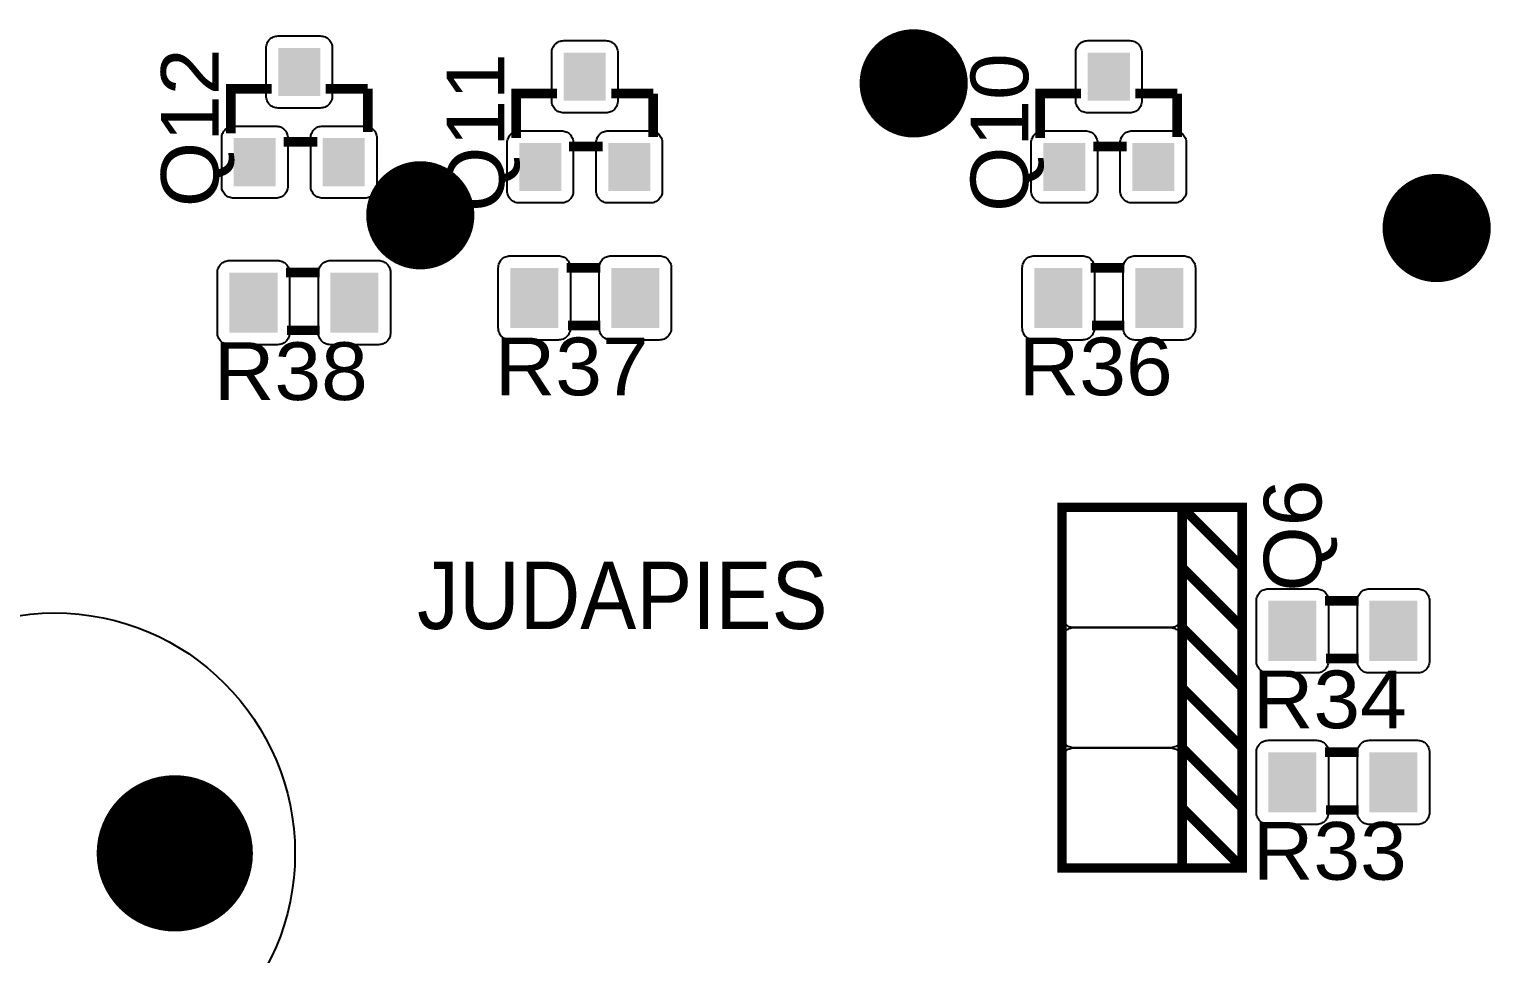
# Model space of a CAD drawing. Header units: inches. Extents: x 18.7 to 39.4, y 4.3 to 20.5.
# Drawn here: x 30.483 to 32.307, y 13.26 to 14.414 of the extents above; entities that cross this region are included whole.
import ezdxf

# ---------------------------------------------------------------- set-up
doc = ezdxf.new("R2010")
doc.units = ezdxf.units.IN
doc.header["$MEASUREMENT"] = 0
doc.styles.get("Standard").update_dxf_attribs({"font": 'arial.ttf'})

# ---------------------------------------------------------------- blocks, each defined once
blk = doc.blocks.new('RPAD')
blk.add_trace([(-0.5, -0.5), (-0.5, 0.5), (0.5, -0.5), (0.5, 0.5)])
blk = doc.blocks.new('EPAD')
at = {"const_width": 0.5}
blk.add_lwpolyline([(-0.25, 0, 1), (0.25, 0, 1)], format="xyb", close=True, dxfattribs=at)
blk = doc.blocks.new('NextionControl')
for points in [[(43.8085, 12.925), (43.756, 12.925), (43.7544, 12.9251), (43.7529, 12.9253), (43.7514, 12.9257), (43.7501, 12.9262), (43.7487, 12.9268), (43.7475, 12.9275), (43.7464, 12.9284), (43.7453, 12.9294), (43.7443, 12.9304), (43.7435, 12.9316), (43.7427, 12.9328), (43.7421, 12.9341), (43.7416, 12.9355), (43.7413, 12.9369), (43.741, 12.9385), (43.741, 12.94), (43.741, 13), (43.741, 13.0016), (43.7413, 13.0031), (43.7416, 13.0045), (43.7421, 13.0059), (43.7427, 13.0072), (43.7435, 13.0085), (43.7443, 13.0096), (43.7453, 13.0107), (43.7464, 13.0116), (43.7475, 13.0125), (43.7487, 13.0132), (43.7501, 13.0139), (43.7514, 13.0144), (43.7529, 13.0147), (43.7544, 13.0149), (43.756, 13.015), (43.8085, 13.015), (43.81, 13.0149), (43.8115, 13.0147), (43.813, 13.0144), (43.8144, 13.0139), (43.8157, 13.0132), (43.8169, 13.0125), (43.8181, 13.0116), (43.8191, 13.0107), (43.8201, 13.0096), (43.8209, 13.0085), (43.8217, 13.0072), (43.8223, 13.0059), (43.8228, 13.0045), (43.8232, 13.0031), (43.8234, 13.0016), (43.8235, 13), (43.8235, 12.94), (43.8234, 12.9385), (43.8232, 12.9369), (43.8228, 12.9355), (43.8223, 12.9341), (43.8217, 12.9328), (43.8209, 12.9316), (43.8201, 12.9304), (43.8191, 12.9294), (43.8181, 12.9284), (43.8169, 12.9275), (43.8157, 12.9268), (43.8144, 12.9262), (43.813, 12.9257), (43.8115, 12.9253), (43.81, 12.9251), (43.8085, 12.925)], [(44.1648, 12.9191), (44.1123, 12.9191), (44.1108, 12.9192), (44.1093, 12.9194), (44.1078, 12.9198), (44.1064, 12.9203), (44.1051, 12.9209), (44.1039, 12.9216), (44.1027, 12.9225), (44.1017, 12.9234), (44.1007, 12.9245), (44.0999, 12.9257), (44.0991, 12.9269), (44.0985, 12.9282), (44.098, 12.9296), (44.0976, 12.931), (44.0974, 12.9326), (44.0973, 12.9341), (44.0973, 12.9941), (44.0974, 12.9957), (44.0976, 12.9972), (44.098, 12.9986), (44.0985, 13), (44.0991, 13.0013), (44.0999, 13.0026), (44.1007, 13.0037), (44.1017, 13.0048), (44.1027, 13.0057), (44.1039, 13.0066), (44.1051, 13.0073), (44.1064, 13.008), (44.1078, 13.0084), (44.1093, 13.0088), (44.1108, 13.009), (44.1123, 13.0091), (44.1648, 13.0091), (44.1664, 13.009), (44.1679, 13.0088), (44.1694, 13.0084), (44.1707, 13.008), (44.1721, 13.0073), (44.1733, 13.0066), (44.1744, 13.0057), (44.1755, 13.0048), (44.1765, 13.0037), (44.1773, 13.0026), (44.1781, 13.0013), (44.1787, 13), (44.1792, 12.9986), (44.1795, 12.9972), (44.1798, 12.9957), (44.1798, 12.9941), (44.1798, 12.9341), (44.1798, 12.9326), (44.1795, 12.931), (44.1792, 12.9296), (44.1787, 12.9282), (44.1781, 12.9269), (44.1773, 12.9257), (44.1765, 12.9245), (44.1755, 12.9234), (44.1744, 12.9225), (44.1733, 12.9216), (44.1721, 12.9209), (44.1707, 12.9203), (44.1694, 12.9198), (44.1679, 12.9194), (44.1664, 12.9192), (44.1648, 12.9191)], [(44.8188, 12.9191), (44.7663, 12.9191), (44.7648, 12.9192), (44.7633, 12.9194), (44.7618, 12.9198), (44.7604, 12.9203), (44.7591, 12.9209), (44.7579, 12.9216), (44.7567, 12.9225), (44.7557, 12.9234), (44.7547, 12.9245), (44.7539, 12.9257), (44.7531, 12.9269), (44.7525, 12.9282), (44.752, 12.9296), (44.7516, 12.931), (44.7514, 12.9326), (44.7513, 12.9341), (44.7513, 12.9941), (44.7514, 12.9957), (44.7516, 12.9972), (44.752, 12.9986), (44.7525, 13), (44.7531, 13.0013), (44.7539, 13.0026), (44.7547, 13.0037), (44.7557, 13.0048), (44.7567, 13.0057), (44.7579, 13.0066), (44.7591, 13.0073), (44.7604, 13.008), (44.7618, 13.0084), (44.7633, 13.0088), (44.7648, 13.009), (44.7663, 13.0091), (44.8188, 13.0091), (44.8204, 13.009), (44.8219, 13.0088), (44.8234, 13.0084), (44.8247, 13.008), (44.8261, 13.0073), (44.8273, 13.0066), (44.8284, 13.0057), (44.8295, 13.0048), (44.8305, 13.0037), (44.8313, 13.0026), (44.8321, 13.0013), (44.8327, 13), (44.8332, 12.9986), (44.8335, 12.9972), (44.8338, 12.9957), (44.8338, 12.9941), (44.8338, 12.9341), (44.8338, 12.9326), (44.8335, 12.931), (44.8332, 12.9296), (44.8327, 12.9282), (44.8321, 12.9269), (44.8313, 12.9257), (44.8305, 12.9245), (44.8295, 12.9234), (44.8284, 12.9225), (44.8273, 12.9216), (44.8261, 12.9209), (44.8247, 12.9203), (44.8234, 12.9198), (44.8219, 12.9194), (44.8204, 12.9192), (44.8188, 12.9191)], [(43.753, 12.8125), (43.7005, 12.8125), (43.6989, 12.8126), (43.6974, 12.8128), (43.6959, 12.8132), (43.6946, 12.8137), (43.6932, 12.8143), (43.692, 12.815), (43.6909, 12.8159), (43.6898, 12.8169), (43.6888, 12.8179), (43.688, 12.8191), (43.6872, 12.8203), (43.6866, 12.8216), (43.6861, 12.823), (43.6858, 12.8244), (43.6855, 12.826), (43.6855, 12.8275), (43.6855, 12.8875), (43.6855, 12.8891), (43.6858, 12.8906), (43.6861, 12.892), (43.6866, 12.8934), (43.6872, 12.8947), (43.688, 12.896), (43.6888, 12.8971), (43.6898, 12.8982), (43.6909, 12.8991), (43.692, 12.9), (43.6932, 12.9007), (43.6946, 12.9014), (43.6959, 12.9019), (43.6974, 12.9022), (43.6989, 12.9024), (43.7005, 12.9025), (43.753, 12.9025), (43.7545, 12.9024), (43.756, 12.9022), (43.7575, 12.9019), (43.7589, 12.9014), (43.7602, 12.9007), (43.7614, 12.9), (43.7626, 12.8991), (43.7636, 12.8982), (43.7646, 12.8971), (43.7654, 12.896), (43.7662, 12.8947), (43.7668, 12.8934), (43.7673, 12.892), (43.7677, 12.8906), (43.7679, 12.8891), (43.768, 12.8875), (43.768, 12.8275), (43.7679, 12.826), (43.7677, 12.8244), (43.7673, 12.823), (43.7668, 12.8216), (43.7662, 12.8203), (43.7654, 12.8191), (43.7646, 12.8179), (43.7636, 12.8169), (43.7626, 12.8159), (43.7614, 12.815), (43.7602, 12.8143), (43.7589, 12.8137), (43.7575, 12.8132), (43.756, 12.8128), (43.7545, 12.8126), (43.753, 12.8125)], [(43.864, 12.8125), (43.8115, 12.8125), (43.8099, 12.8126), (43.8084, 12.8128), (43.8069, 12.8132), (43.8056, 12.8137), (43.8042, 12.8143), (43.803, 12.815), (43.8019, 12.8159), (43.8008, 12.8169), (43.7998, 12.8179), (43.799, 12.8191), (43.7982, 12.8203), (43.7976, 12.8216), (43.7971, 12.823), (43.7968, 12.8244), (43.7965, 12.826), (43.7965, 12.8275), (43.7965, 12.8875), (43.7965, 12.8891), (43.7968, 12.8906), (43.7971, 12.892), (43.7976, 12.8934), (43.7982, 12.8947), (43.799, 12.896), (43.7998, 12.8971), (43.8008, 12.8982), (43.8019, 12.8991), (43.803, 12.9), (43.8042, 12.9007), (43.8056, 12.9014), (43.8069, 12.9019), (43.8084, 12.9022), (43.8099, 12.9024), (43.8115, 12.9025), (43.864, 12.9025), (43.8655, 12.9024), (43.867, 12.9022), (43.8685, 12.9019), (43.8699, 12.9014), (43.8712, 12.9007), (43.8724, 12.9), (43.8736, 12.8991), (43.8746, 12.8982), (43.8756, 12.8971), (43.8764, 12.896), (43.8772, 12.8947), (43.8778, 12.8934), (43.8783, 12.892), (43.8787, 12.8906), (43.8789, 12.8891), (43.879, 12.8875), (43.879, 12.8275), (43.8789, 12.826), (43.8787, 12.8244), (43.8783, 12.823), (43.8778, 12.8216), (43.8772, 12.8203), (43.8764, 12.8191), (43.8756, 12.8179), (43.8746, 12.8169), (43.8736, 12.8159), (43.8724, 12.815), (43.8712, 12.8143), (43.8699, 12.8137), (43.8685, 12.8132), (43.867, 12.8128), (43.8655, 12.8126), (43.864, 12.8125)], [(44.1093, 12.8066), (44.0568, 12.8066), (44.0553, 12.8067), (44.0538, 12.8069), (44.0523, 12.8073), (44.0509, 12.8078), (44.0496, 12.8084), (44.0484, 12.8091), (44.0472, 12.81), (44.0462, 12.8109), (44.0452, 12.812), (44.0444, 12.8132), (44.0436, 12.8144), (44.043, 12.8157), (44.0425, 12.8171), (44.0421, 12.8185), (44.0419, 12.8201), (44.0418, 12.8216), (44.0418, 12.8816), (44.0419, 12.8832), (44.0421, 12.8847), (44.0425, 12.8861), (44.043, 12.8875), (44.0436, 12.8888), (44.0444, 12.8901), (44.0452, 12.8912), (44.0462, 12.8923), (44.0472, 12.8932), (44.0484, 12.8941), (44.0496, 12.8948), (44.0509, 12.8955), (44.0523, 12.8959), (44.0538, 12.8963), (44.0553, 12.8965), (44.0568, 12.8966), (44.1093, 12.8966), (44.1109, 12.8965), (44.1124, 12.8963), (44.1139, 12.8959), (44.1152, 12.8955), (44.1166, 12.8948), (44.1178, 12.8941), (44.1189, 12.8932), (44.12, 12.8923), (44.121, 12.8912), (44.1218, 12.8901), (44.1226, 12.8888), (44.1232, 12.8875), (44.1237, 12.8861), (44.124, 12.8847), (44.1243, 12.8832), (44.1243, 12.8816), (44.1243, 12.8216), (44.1243, 12.8201), (44.124, 12.8185), (44.1237, 12.8171), (44.1232, 12.8157), (44.1226, 12.8144), (44.1218, 12.8132), (44.121, 12.812), (44.12, 12.8109), (44.1189, 12.81), (44.1178, 12.8091), (44.1166, 12.8084), (44.1152, 12.8078), (44.1139, 12.8073), (44.1124, 12.8069), (44.1109, 12.8067), (44.1093, 12.8066)], [(44.2203, 12.8066), (44.1678, 12.8066), (44.1663, 12.8067), (44.1648, 12.8069), (44.1633, 12.8073), (44.1619, 12.8078), (44.1606, 12.8084), (44.1594, 12.8091), (44.1582, 12.81), (44.1572, 12.8109), (44.1562, 12.812), (44.1554, 12.8132), (44.1546, 12.8144), (44.154, 12.8157), (44.1535, 12.8171), (44.1531, 12.8185), (44.1529, 12.8201), (44.1528, 12.8216), (44.1528, 12.8816), (44.1529, 12.8832), (44.1531, 12.8847), (44.1535, 12.8861), (44.154, 12.8875), (44.1546, 12.8888), (44.1554, 12.8901), (44.1562, 12.8912), (44.1572, 12.8923), (44.1582, 12.8932), (44.1594, 12.8941), (44.1606, 12.8948), (44.1619, 12.8955), (44.1633, 12.8959), (44.1648, 12.8963), (44.1663, 12.8965), (44.1678, 12.8966), (44.2203, 12.8966), (44.2219, 12.8965), (44.2234, 12.8963), (44.2249, 12.8959), (44.2262, 12.8955), (44.2276, 12.8948), (44.2288, 12.8941), (44.2299, 12.8932), (44.231, 12.8923), (44.232, 12.8912), (44.2328, 12.8901), (44.2336, 12.8888), (44.2342, 12.8875), (44.2347, 12.8861), (44.235, 12.8847), (44.2353, 12.8832), (44.2353, 12.8816), (44.2353, 12.8216), (44.2353, 12.8201), (44.235, 12.8185), (44.2347, 12.8171), (44.2342, 12.8157), (44.2336, 12.8144), (44.2328, 12.8132), (44.232, 12.812), (44.231, 12.8109), (44.2299, 12.81), (44.2288, 12.8091), (44.2276, 12.8084), (44.2262, 12.8078), (44.2249, 12.8073), (44.2234, 12.8069), (44.2219, 12.8067), (44.2203, 12.8066)], [(44.7633, 12.8066), (44.7108, 12.8066), (44.7093, 12.8067), (44.7078, 12.8069), (44.7063, 12.8073), (44.7049, 12.8078), (44.7036, 12.8084), (44.7024, 12.8091), (44.7012, 12.81), (44.7002, 12.8109), (44.6992, 12.812), (44.6984, 12.8132), (44.6976, 12.8144), (44.697, 12.8157), (44.6965, 12.8171), (44.6961, 12.8185), (44.6959, 12.8201), (44.6958, 12.8216), (44.6958, 12.8816), (44.6959, 12.8832), (44.6961, 12.8847), (44.6965, 12.8861), (44.697, 12.8875), (44.6976, 12.8888), (44.6984, 12.8901), (44.6992, 12.8912), (44.7002, 12.8923), (44.7012, 12.8932), (44.7024, 12.8941), (44.7036, 12.8948), (44.7049, 12.8955), (44.7063, 12.8959), (44.7078, 12.8963), (44.7093, 12.8965), (44.7108, 12.8966), (44.7633, 12.8966), (44.7649, 12.8965), (44.7664, 12.8963), (44.7679, 12.8959), (44.7692, 12.8955), (44.7706, 12.8948), (44.7718, 12.8941), (44.7729, 12.8932), (44.774, 12.8923), (44.775, 12.8912), (44.7758, 12.8901), (44.7766, 12.8888), (44.7772, 12.8875), (44.7777, 12.8861), (44.778, 12.8847), (44.7783, 12.8832), (44.7783, 12.8816), (44.7783, 12.8216), (44.7783, 12.8201), (44.778, 12.8185), (44.7777, 12.8171), (44.7772, 12.8157), (44.7766, 12.8144), (44.7758, 12.8132), (44.775, 12.812), (44.774, 12.8109), (44.7729, 12.81), (44.7718, 12.8091), (44.7706, 12.8084), (44.7692, 12.8078), (44.7679, 12.8073), (44.7664, 12.8069), (44.7649, 12.8067), (44.7633, 12.8066)], [(44.8743, 12.8066), (44.8218, 12.8066), (44.8203, 12.8067), (44.8188, 12.8069), (44.8173, 12.8073), (44.8159, 12.8078), (44.8146, 12.8084), (44.8134, 12.8091), (44.8122, 12.81), (44.8112, 12.8109), (44.8102, 12.812), (44.8094, 12.8132), (44.8086, 12.8144), (44.808, 12.8157), (44.8075, 12.8171), (44.8071, 12.8185), (44.8069, 12.8201), (44.8068, 12.8216), (44.8068, 12.8816), (44.8069, 12.8832), (44.8071, 12.8847), (44.8075, 12.8861), (44.808, 12.8875), (44.8086, 12.8888), (44.8094, 12.8901), (44.8102, 12.8912), (44.8112, 12.8923), (44.8122, 12.8932), (44.8134, 12.8941), (44.8146, 12.8948), (44.8159, 12.8955), (44.8173, 12.8959), (44.8188, 12.8963), (44.8203, 12.8965), (44.8218, 12.8966), (44.8743, 12.8966), (44.8759, 12.8965), (44.8774, 12.8963), (44.8789, 12.8959), (44.8802, 12.8955), (44.8816, 12.8948), (44.8828, 12.8941), (44.8839, 12.8932), (44.885, 12.8923), (44.886, 12.8912), (44.8868, 12.8901), (44.8876, 12.8888), (44.8882, 12.8875), (44.8887, 12.8861), (44.889, 12.8847), (44.8893, 12.8832), (44.8893, 12.8816), (44.8893, 12.8216), (44.8893, 12.8201), (44.889, 12.8185), (44.8887, 12.8171), (44.8882, 12.8157), (44.8876, 12.8144), (44.8868, 12.8132), (44.886, 12.812), (44.885, 12.8109), (44.8839, 12.81), (44.8828, 12.8091), (44.8816, 12.8084), (44.8802, 12.8078), (44.8789, 12.8073), (44.8774, 12.8069), (44.8759, 12.8067), (44.8743, 12.8066)], [(43.7551, 12.6297), (43.6951, 12.6297), (43.6936, 12.6298), (43.6921, 12.63), (43.6906, 12.6304), (43.6892, 12.6309), (43.6879, 12.6315), (43.6867, 12.6322), (43.6855, 12.6331), (43.6845, 12.634), (43.6835, 12.6351), (43.6826, 12.6363), (43.6819, 12.6375), (43.6813, 12.6388), (43.6808, 12.6402), (43.6804, 12.6416), (43.6802, 12.6431), (43.6801, 12.6447), (43.6801, 12.7197), (43.6802, 12.7213), (43.6804, 12.7228), (43.6808, 12.7242), (43.6813, 12.7256), (43.6819, 12.7269), (43.6826, 12.7282), (43.6835, 12.7293), (43.6845, 12.7304), (43.6855, 12.7313), (43.6867, 12.7322), (43.6879, 12.7329), (43.6892, 12.7335), (43.6906, 12.734), (43.6921, 12.7344), (43.6936, 12.7346), (43.6951, 12.7347), (43.7551, 12.7347), (43.7567, 12.7346), (43.7582, 12.7344), (43.7596, 12.734), (43.761, 12.7335), (43.7623, 12.7329), (43.7636, 12.7322), (43.7647, 12.7313), (43.7658, 12.7304), (43.7667, 12.7293), (43.7676, 12.7282), (43.7683, 12.7269), (43.769, 12.7256), (43.7695, 12.7242), (43.7698, 12.7228), (43.77, 12.7213), (43.7701, 12.7197), (43.7701, 12.6447), (43.77, 12.6431), (43.7698, 12.6416), (43.7695, 12.6402), (43.769, 12.6388), (43.7683, 12.6375), (43.7676, 12.6363), (43.7667, 12.6351), (43.7658, 12.634), (43.7647, 12.6331), (43.7636, 12.6322), (43.7623, 12.6315), (43.761, 12.6309), (43.7596, 12.6304), (43.7582, 12.63), (43.7567, 12.6298), (43.7551, 12.6297)], [(43.8811, 12.6297), (43.8211, 12.6297), (43.8196, 12.6298), (43.8181, 12.63), (43.8166, 12.6304), (43.8152, 12.6309), (43.8139, 12.6315), (43.8127, 12.6322), (43.8115, 12.6331), (43.8105, 12.634), (43.8095, 12.6351), (43.8086, 12.6363), (43.8079, 12.6375), (43.8073, 12.6388), (43.8068, 12.6402), (43.8064, 12.6416), (43.8062, 12.6431), (43.8061, 12.6447), (43.8061, 12.7197), (43.8062, 12.7213), (43.8064, 12.7228), (43.8068, 12.7242), (43.8073, 12.7256), (43.8079, 12.7269), (43.8086, 12.7282), (43.8095, 12.7293), (43.8105, 12.7304), (43.8115, 12.7313), (43.8127, 12.7322), (43.8139, 12.7329), (43.8152, 12.7335), (43.8166, 12.734), (43.8181, 12.7344), (43.8196, 12.7346), (43.8211, 12.7347), (43.8811, 12.7347), (43.8827, 12.7346), (43.8842, 12.7344), (43.8856, 12.734), (43.887, 12.7335), (43.8883, 12.7329), (43.8896, 12.7322), (43.8907, 12.7313), (43.8918, 12.7304), (43.8927, 12.7293), (43.8936, 12.7282), (43.8943, 12.7269), (43.895, 12.7256), (43.8955, 12.7242), (43.8958, 12.7228), (43.896, 12.7213), (43.8961, 12.7197), (43.8961, 12.6447), (43.896, 12.6431), (43.8958, 12.6416), (43.8955, 12.6402), (43.895, 12.6388), (43.8943, 12.6375), (43.8936, 12.6363), (43.8927, 12.6351), (43.8918, 12.634), (43.8907, 12.6331), (43.8896, 12.6322), (43.8883, 12.6315), (43.887, 12.6309), (43.8856, 12.6304), (43.8842, 12.63), (43.8827, 12.6298), (43.8811, 12.6297)], [(44.1056, 12.6356), (44.0456, 12.6356), (44.044, 12.6357), (44.0425, 12.6359), (44.0411, 12.6363), (44.0397, 12.6368), (44.0384, 12.6374), (44.0371, 12.6381), (44.036, 12.639), (44.0349, 12.6399), (44.034, 12.641), (44.0331, 12.6422), (44.0324, 12.6434), (44.0318, 12.6447), (44.0313, 12.6461), (44.0309, 12.6475), (44.0307, 12.6491), (44.0306, 12.6506), (44.0306, 12.7256), (44.0307, 12.7272), (44.0309, 12.7287), (44.0313, 12.7301), (44.0318, 12.7315), (44.0324, 12.7328), (44.0331, 12.7341), (44.034, 12.7352), (44.0349, 12.7363), (44.036, 12.7372), (44.0371, 12.7381), (44.0384, 12.7388), (44.0397, 12.7395), (44.0411, 12.7399), (44.0425, 12.7403), (44.044, 12.7405), (44.0456, 12.7406), (44.1056, 12.7406), (44.1072, 12.7405), (44.1087, 12.7403), (44.1101, 12.7399), (44.1115, 12.7395), (44.1128, 12.7388), (44.114, 12.7381), (44.1152, 12.7372), (44.1163, 12.7363), (44.1172, 12.7352), (44.1181, 12.7341), (44.1188, 12.7328), (44.1194, 12.7315), (44.1199, 12.7301), (44.1203, 12.7287), (44.1205, 12.7272), (44.1206, 12.7256), (44.1206, 12.6506), (44.1205, 12.6491), (44.1203, 12.6475), (44.1199, 12.6461), (44.1194, 12.6447), (44.1188, 12.6434), (44.1181, 12.6422), (44.1172, 12.641), (44.1163, 12.6399), (44.1152, 12.639), (44.114, 12.6381), (44.1128, 12.6374), (44.1115, 12.6368), (44.1101, 12.6363), (44.1087, 12.6359), (44.1072, 12.6357), (44.1056, 12.6356)], [(44.2316, 12.6356), (44.1716, 12.6356), (44.17, 12.6357), (44.1685, 12.6359), (44.1671, 12.6363), (44.1657, 12.6368), (44.1644, 12.6374), (44.1631, 12.6381), (44.162, 12.639), (44.1609, 12.6399), (44.16, 12.641), (44.1591, 12.6422), (44.1584, 12.6434), (44.1578, 12.6447), (44.1573, 12.6461), (44.1569, 12.6475), (44.1567, 12.6491), (44.1566, 12.6506), (44.1566, 12.7256), (44.1567, 12.7272), (44.1569, 12.7287), (44.1573, 12.7301), (44.1578, 12.7315), (44.1584, 12.7328), (44.1591, 12.7341), (44.16, 12.7352), (44.1609, 12.7363), (44.162, 12.7372), (44.1631, 12.7381), (44.1644, 12.7388), (44.1657, 12.7395), (44.1671, 12.7399), (44.1685, 12.7403), (44.17, 12.7405), (44.1716, 12.7406), (44.2316, 12.7406), (44.2332, 12.7405), (44.2347, 12.7403), (44.2361, 12.7399), (44.2375, 12.7395), (44.2388, 12.7388), (44.24, 12.7381), (44.2412, 12.7372), (44.2423, 12.7363), (44.2432, 12.7352), (44.2441, 12.7341), (44.2448, 12.7328), (44.2454, 12.7315), (44.2459, 12.7301), (44.2463, 12.7287), (44.2465, 12.7272), (44.2466, 12.7256), (44.2466, 12.6506), (44.2465, 12.6491), (44.2463, 12.6475), (44.2459, 12.6461), (44.2454, 12.6447), (44.2448, 12.6434), (44.2441, 12.6422), (44.2432, 12.641), (44.2423, 12.6399), (44.2412, 12.639), (44.24, 12.6381), (44.2388, 12.6374), (44.2375, 12.6368), (44.2361, 12.6363), (44.2347, 12.6359), (44.2332, 12.6357), (44.2316, 12.6356)], [(44.7596, 12.6356), (44.6996, 12.6356), (44.698, 12.6357), (44.6965, 12.6359), (44.6951, 12.6363), (44.6937, 12.6368), (44.6924, 12.6374), (44.6911, 12.6381), (44.69, 12.639), (44.6889, 12.6399), (44.688, 12.641), (44.6871, 12.6422), (44.6864, 12.6434), (44.6858, 12.6447), (44.6853, 12.6461), (44.6849, 12.6475), (44.6847, 12.6491), (44.6846, 12.6506), (44.6846, 12.7256), (44.6847, 12.7272), (44.6849, 12.7287), (44.6853, 12.7301), (44.6858, 12.7315), (44.6864, 12.7328), (44.6871, 12.7341), (44.688, 12.7352), (44.6889, 12.7363), (44.69, 12.7372), (44.6911, 12.7381), (44.6924, 12.7388), (44.6937, 12.7395), (44.6951, 12.7399), (44.6965, 12.7403), (44.698, 12.7405), (44.6996, 12.7406), (44.7596, 12.7406), (44.7612, 12.7405), (44.7627, 12.7403), (44.7641, 12.7399), (44.7655, 12.7395), (44.7668, 12.7388), (44.768, 12.7381), (44.7692, 12.7372), (44.7703, 12.7363), (44.7712, 12.7352), (44.7721, 12.7341), (44.7728, 12.7328), (44.7734, 12.7315), (44.7739, 12.7301), (44.7743, 12.7287), (44.7745, 12.7272), (44.7746, 12.7256), (44.7746, 12.6506), (44.7745, 12.6491), (44.7743, 12.6475), (44.7739, 12.6461), (44.7734, 12.6447), (44.7728, 12.6434), (44.7721, 12.6422), (44.7712, 12.641), (44.7703, 12.6399), (44.7692, 12.639), (44.768, 12.6381), (44.7668, 12.6374), (44.7655, 12.6368), (44.7641, 12.6363), (44.7627, 12.6359), (44.7612, 12.6357), (44.7596, 12.6356)], [(44.8856, 12.6356), (44.8256, 12.6356), (44.824, 12.6357), (44.8225, 12.6359), (44.8211, 12.6363), (44.8197, 12.6368), (44.8184, 12.6374), (44.8171, 12.6381), (44.816, 12.639), (44.8149, 12.6399), (44.814, 12.641), (44.8131, 12.6422), (44.8124, 12.6434), (44.8118, 12.6447), (44.8113, 12.6461), (44.8109, 12.6475), (44.8107, 12.6491), (44.8106, 12.6506), (44.8106, 12.7256), (44.8107, 12.7272), (44.8109, 12.7287), (44.8113, 12.7301), (44.8118, 12.7315), (44.8124, 12.7328), (44.8131, 12.7341), (44.814, 12.7352), (44.8149, 12.7363), (44.816, 12.7372), (44.8171, 12.7381), (44.8184, 12.7388), (44.8197, 12.7395), (44.8211, 12.7399), (44.8225, 12.7403), (44.824, 12.7405), (44.8256, 12.7406), (44.8856, 12.7406), (44.8872, 12.7405), (44.8887, 12.7403), (44.8901, 12.7399), (44.8915, 12.7395), (44.8928, 12.7388), (44.894, 12.7381), (44.8952, 12.7372), (44.8963, 12.7363), (44.8972, 12.7352), (44.8981, 12.7341), (44.8988, 12.7328), (44.8994, 12.7315), (44.8999, 12.7301), (44.9003, 12.7287), (44.9005, 12.7272), (44.9006, 12.7256), (44.9006, 12.6506), (44.9005, 12.6491), (44.9003, 12.6475), (44.8999, 12.6461), (44.8994, 12.6447), (44.8988, 12.6434), (44.8981, 12.6422), (44.8972, 12.641), (44.8963, 12.6399), (44.8952, 12.639), (44.894, 12.6381), (44.8928, 12.6374), (44.8915, 12.6368), (44.8901, 12.6363), (44.8887, 12.6359), (44.8872, 12.6357), (44.8856, 12.6356)], [(44.8842, 12.4118), (44.8842, 12.2918), (44.8841, 12.2902), (44.8839, 12.2887), (44.8835, 12.2873), (44.883, 12.2859), (44.8824, 12.2846), (44.8817, 12.2833), (44.8808, 12.2822), (44.8799, 12.2811), (44.8788, 12.2802), (44.8777, 12.2793), (44.8764, 12.2786), (44.8751, 12.2779), (44.8737, 12.2774), (44.8723, 12.2771), (44.8708, 12.2769), (44.8692, 12.2768), (44.7492, 12.2768), (44.7476, 12.2769), (44.7461, 12.2771), (44.7447, 12.2774), (44.7433, 12.2779), (44.742, 12.2786), (44.7407, 12.2793), (44.7396, 12.2802), (44.7385, 12.2811), (44.7376, 12.2822), (44.7367, 12.2833), (44.736, 12.2846), (44.7354, 12.2859), (44.7349, 12.2873), (44.7345, 12.2887), (44.7343, 12.2902), (44.7342, 12.2918), (44.7342, 12.4118), (44.7343, 12.4133), (44.7345, 12.4149), (44.7349, 12.4163), (44.7354, 12.4177), (44.736, 12.419), (44.7367, 12.4202), (44.7376, 12.4214), (44.7385, 12.4224), (44.7396, 12.4234), (44.7407, 12.4243), (44.742, 12.425), (44.7433, 12.4256), (44.7447, 12.4261), (44.7461, 12.4265), (44.7476, 12.4267), (44.7492, 12.4268), (44.8692, 12.4268), (44.8708, 12.4267), (44.8723, 12.4265), (44.8737, 12.4261), (44.8751, 12.4256), (44.8764, 12.425), (44.8777, 12.4243), (44.8788, 12.4234), (44.8799, 12.4224), (44.8808, 12.4214), (44.8817, 12.4202), (44.8824, 12.419), (44.883, 12.4177), (44.8835, 12.4163), (44.8839, 12.4149), (44.8841, 12.4133), (44.8842, 12.4118)], [(45.0518, 12.2202), (44.9918, 12.2202), (44.9902, 12.2202), (44.9887, 12.2204), (44.9873, 12.2208), (44.9859, 12.2213), (44.9846, 12.2219), (44.9833, 12.2227), (44.9822, 12.2235), (44.9811, 12.2245), (44.9802, 12.2255), (44.9793, 12.2267), (44.9786, 12.2279), (44.978, 12.2292), (44.9775, 12.2306), (44.9771, 12.2321), (44.9769, 12.2336), (44.9768, 12.2352), (44.9768, 12.3102), (44.9769, 12.3117), (44.9771, 12.3132), (44.9775, 12.3147), (44.978, 12.3161), (44.9786, 12.3174), (44.9793, 12.3186), (44.9802, 12.3198), (44.9811, 12.3208), (44.9822, 12.3218), (44.9833, 12.3226), (44.9846, 12.3234), (44.9859, 12.324), (44.9873, 12.3245), (44.9887, 12.3249), (44.9902, 12.3251), (44.9918, 12.3252), (45.0518, 12.3252), (45.0534, 12.3251), (45.0549, 12.3249), (45.0563, 12.3245), (45.0577, 12.324), (45.059, 12.3234), (45.0603, 12.3226), (45.0614, 12.3218), (45.0625, 12.3208), (45.0634, 12.3198), (45.0643, 12.3186), (45.065, 12.3174), (45.0656, 12.3161), (45.0661, 12.3147), (45.0665, 12.3132), (45.0667, 12.3117), (45.0668, 12.3102), (45.0668, 12.2352), (45.0667, 12.2336), (45.0665, 12.2321), (45.0661, 12.2306), (45.0656, 12.2292), (45.065, 12.2279), (45.0643, 12.2267), (45.0634, 12.2255), (45.0625, 12.2245), (45.0614, 12.2235), (45.0603, 12.2227), (45.059, 12.2219), (45.0577, 12.2213), (45.0563, 12.2208), (45.0549, 12.2204), (45.0534, 12.2202), (45.0518, 12.2202)], [(45.1778, 12.2202), (45.1178, 12.2202), (45.1162, 12.2202), (45.1147, 12.2204), (45.1133, 12.2208), (45.1119, 12.2213), (45.1106, 12.2219), (45.1093, 12.2227), (45.1082, 12.2235), (45.1071, 12.2245), (45.1062, 12.2255), (45.1053, 12.2267), (45.1046, 12.2279), (45.104, 12.2292), (45.1035, 12.2306), (45.1031, 12.2321), (45.1029, 12.2336), (45.1028, 12.2352), (45.1028, 12.3102), (45.1029, 12.3117), (45.1031, 12.3132), (45.1035, 12.3147), (45.104, 12.3161), (45.1046, 12.3174), (45.1053, 12.3186), (45.1062, 12.3198), (45.1071, 12.3208), (45.1082, 12.3218), (45.1093, 12.3226), (45.1106, 12.3234), (45.1119, 12.324), (45.1133, 12.3245), (45.1147, 12.3249), (45.1162, 12.3251), (45.1178, 12.3252), (45.1778, 12.3252), (45.1794, 12.3251), (45.1809, 12.3249), (45.1823, 12.3245), (45.1837, 12.324), (45.185, 12.3234), (45.1863, 12.3226), (45.1874, 12.3218), (45.1885, 12.3208), (45.1894, 12.3198), (45.1903, 12.3186), (45.191, 12.3174), (45.1916, 12.3161), (45.1921, 12.3147), (45.1925, 12.3132), (45.1927, 12.3117), (45.1928, 12.3102), (45.1928, 12.2352), (45.1927, 12.2336), (45.1925, 12.2321), (45.1921, 12.2306), (45.1916, 12.2292), (45.191, 12.2279), (45.1903, 12.2267), (45.1894, 12.2255), (45.1885, 12.2245), (45.1874, 12.2235), (45.1863, 12.2227), (45.185, 12.2219), (45.1837, 12.2213), (45.1823, 12.2208), (45.1809, 12.2204), (45.1794, 12.2202), (45.1778, 12.2202)], [(44.8842, 12.2618), (44.8842, 12.1418), (44.8841, 12.1402), (44.8839, 12.1387), (44.8835, 12.1373), (44.883, 12.1359), (44.8824, 12.1346), (44.8817, 12.1333), (44.8808, 12.1322), (44.8799, 12.1311), (44.8788, 12.1302), (44.8777, 12.1293), (44.8764, 12.1286), (44.8751, 12.1279), (44.8737, 12.1274), (44.8723, 12.1271), (44.8708, 12.1269), (44.8692, 12.1268), (44.7492, 12.1268), (44.7476, 12.1269), (44.7461, 12.1271), (44.7447, 12.1274), (44.7433, 12.1279), (44.742, 12.1286), (44.7407, 12.1293), (44.7396, 12.1302), (44.7385, 12.1311), (44.7376, 12.1322), (44.7367, 12.1333), (44.736, 12.1346), (44.7354, 12.1359), (44.7349, 12.1373), (44.7345, 12.1387), (44.7343, 12.1402), (44.7342, 12.1418), (44.7342, 12.2618), (44.7343, 12.2633), (44.7345, 12.2649), (44.7349, 12.2663), (44.7354, 12.2677), (44.736, 12.269), (44.7367, 12.2702), (44.7376, 12.2714), (44.7385, 12.2724), (44.7396, 12.2734), (44.7407, 12.2743), (44.742, 12.275), (44.7433, 12.2756), (44.7447, 12.2761), (44.7461, 12.2765), (44.7476, 12.2767), (44.7492, 12.2768), (44.8692, 12.2768), (44.8708, 12.2767), (44.8723, 12.2765), (44.8737, 12.2761), (44.8751, 12.2756), (44.8764, 12.275), (44.8777, 12.2743), (44.8788, 12.2734), (44.8799, 12.2724), (44.8808, 12.2714), (44.8817, 12.2702), (44.8824, 12.269), (44.883, 12.2677), (44.8835, 12.2663), (44.8839, 12.2649), (44.8841, 12.2633), (44.8842, 12.2618)], [(45.0518, 12.0312), (44.9918, 12.0312), (44.9902, 12.0313), (44.9887, 12.0315), (44.9873, 12.0318), (44.9859, 12.0323), (44.9846, 12.033), (44.9833, 12.0337), (44.9822, 12.0346), (44.9811, 12.0355), (44.9802, 12.0366), (44.9793, 12.0377), (44.9786, 12.039), (44.978, 12.0403), (44.9775, 12.0417), (44.9771, 12.0431), (44.9769, 12.0446), (44.9768, 12.0462), (44.9768, 12.1212), (44.9769, 12.1227), (44.9771, 12.1242), (44.9775, 12.1257), (44.978, 12.1271), (44.9786, 12.1284), (44.9793, 12.1296), (44.9802, 12.1308), (44.9811, 12.1318), (44.9822, 12.1328), (44.9833, 12.1337), (44.9846, 12.1344), (44.9859, 12.135), (44.9873, 12.1355), (44.9887, 12.1359), (44.9902, 12.1361), (44.9918, 12.1362), (45.0518, 12.1362), (45.0534, 12.1361), (45.0549, 12.1359), (45.0563, 12.1355), (45.0577, 12.135), (45.059, 12.1344), (45.0603, 12.1337), (45.0614, 12.1328), (45.0625, 12.1318), (45.0634, 12.1308), (45.0643, 12.1296), (45.065, 12.1284), (45.0656, 12.1271), (45.0661, 12.1257), (45.0665, 12.1242), (45.0667, 12.1227), (45.0668, 12.1212), (45.0668, 12.0462), (45.0667, 12.0446), (45.0665, 12.0431), (45.0661, 12.0417), (45.0656, 12.0403), (45.065, 12.039), (45.0643, 12.0377), (45.0634, 12.0366), (45.0625, 12.0355), (45.0614, 12.0346), (45.0603, 12.0337), (45.059, 12.033), (45.0577, 12.0323), (45.0563, 12.0318), (45.0549, 12.0315), (45.0534, 12.0313), (45.0518, 12.0312)], [(45.1778, 12.0312), (45.1178, 12.0312), (45.1162, 12.0313), (45.1147, 12.0315), (45.1133, 12.0318), (45.1119, 12.0323), (45.1106, 12.033), (45.1093, 12.0337), (45.1082, 12.0346), (45.1071, 12.0355), (45.1062, 12.0366), (45.1053, 12.0377), (45.1046, 12.039), (45.104, 12.0403), (45.1035, 12.0417), (45.1031, 12.0431), (45.1029, 12.0446), (45.1028, 12.0462), (45.1028, 12.1212), (45.1029, 12.1227), (45.1031, 12.1242), (45.1035, 12.1257), (45.104, 12.1271), (45.1046, 12.1284), (45.1053, 12.1296), (45.1062, 12.1308), (45.1071, 12.1318), (45.1082, 12.1328), (45.1093, 12.1337), (45.1106, 12.1344), (45.1119, 12.135), (45.1133, 12.1355), (45.1147, 12.1359), (45.1162, 12.1361), (45.1178, 12.1362), (45.1778, 12.1362), (45.1794, 12.1361), (45.1809, 12.1359), (45.1823, 12.1355), (45.1837, 12.135), (45.185, 12.1344), (45.1863, 12.1337), (45.1874, 12.1328), (45.1885, 12.1318), (45.1894, 12.1308), (45.1903, 12.1296), (45.191, 12.1284), (45.1916, 12.1271), (45.1921, 12.1257), (45.1925, 12.1242), (45.1927, 12.1227), (45.1928, 12.1212), (45.1928, 12.0462), (45.1927, 12.0446), (45.1925, 12.0431), (45.1921, 12.0417), (45.1916, 12.0403), (45.191, 12.039), (45.1903, 12.0377), (45.1894, 12.0366), (45.1885, 12.0355), (45.1874, 12.0346), (45.1863, 12.0337), (45.185, 12.033), (45.1837, 12.0323), (45.1823, 12.0318), (45.1809, 12.0315), (45.1794, 12.0313), (45.1778, 12.0312)], [(44.8842, 12.1118), (44.8842, 11.9918), (44.8841, 11.9902), (44.8839, 11.9887), (44.8835, 11.9873), (44.883, 11.9859), (44.8824, 11.9846), (44.8817, 11.9833), (44.8808, 11.9822), (44.8799, 11.9811), (44.8788, 11.9802), (44.8777, 11.9793), (44.8764, 11.9786), (44.8751, 11.9779), (44.8737, 11.9774), (44.8723, 11.9771), (44.8708, 11.9769), (44.8692, 11.9768), (44.7492, 11.9768), (44.7476, 11.9769), (44.7461, 11.9771), (44.7447, 11.9774), (44.7433, 11.9779), (44.742, 11.9786), (44.7407, 11.9793), (44.7396, 11.9802), (44.7385, 11.9811), (44.7376, 11.9822), (44.7367, 11.9833), (44.736, 11.9846), (44.7354, 11.9859), (44.7349, 11.9873), (44.7345, 11.9887), (44.7343, 11.9902), (44.7342, 11.9918), (44.7342, 12.1118), (44.7343, 12.1133), (44.7345, 12.1149), (44.7349, 12.1163), (44.7354, 12.1177), (44.736, 12.119), (44.7367, 12.1202), (44.7376, 12.1214), (44.7385, 12.1224), (44.7396, 12.1234), (44.7407, 12.1243), (44.742, 12.125), (44.7433, 12.1256), (44.7447, 12.1261), (44.7461, 12.1265), (44.7476, 12.1267), (44.7492, 12.1268), (44.8692, 12.1268), (44.8708, 12.1267), (44.8723, 12.1265), (44.8737, 12.1261), (44.8751, 12.1256), (44.8764, 12.125), (44.8777, 12.1243), (44.8788, 12.1234), (44.8799, 12.1224), (44.8808, 12.1214), (44.8817, 12.1202), (44.8824, 12.119), (44.883, 12.1177), (44.8835, 12.1163), (44.8839, 12.1149), (44.8841, 12.1133), (44.8842, 12.1118)]]:
    blk.add_lwpolyline(points, close=True)
at = {"const_width": 0.012}
for points in [[(43.6967, 12.8935), (43.6967, 12.949), (43.7477, 12.949)], [(43.6967, 12.8935), (43.6967, 12.949), (43.7477, 12.949)], [(43.6967, 12.8935), (43.6967, 12.949), (43.7477, 12.949)], [(43.8677, 12.949), (43.8152, 12.949)], [(43.8677, 12.949), (43.8152, 12.949)], [(43.8677, 12.949), (43.8152, 12.949)], [(43.8677, 12.949), (43.8677, 12.895)], [(43.8677, 12.949), (43.8677, 12.895)], [(43.8677, 12.949), (43.8677, 12.895)], [(44.0531, 12.8876), (44.0531, 12.9431), (44.1041, 12.9431)], [(44.0531, 12.8876), (44.0531, 12.9431), (44.1041, 12.9431)], [(44.0531, 12.8876), (44.0531, 12.9431), (44.1041, 12.9431)], [(44.2241, 12.9431), (44.1716, 12.9431)], [(44.2241, 12.9431), (44.1716, 12.9431)], [(44.2241, 12.9431), (44.1716, 12.9431)], [(44.2241, 12.9431), (44.2241, 12.8891)], [(44.2241, 12.9431), (44.2241, 12.8891)], [(44.2241, 12.9431), (44.2241, 12.8891)], [(44.7071, 12.8876), (44.7071, 12.9431), (44.7581, 12.9431)], [(44.7071, 12.8876), (44.7071, 12.9431), (44.7581, 12.9431)], [(44.7071, 12.8876), (44.7071, 12.9431), (44.7581, 12.9431)], [(44.8781, 12.9431), (44.8256, 12.9431)], [(44.8781, 12.9431), (44.8256, 12.9431)], [(44.8781, 12.9431), (44.8256, 12.9431)], [(44.8781, 12.9431), (44.8781, 12.8891)], [(44.8781, 12.9431), (44.8781, 12.8891)], [(44.8781, 12.9431), (44.8781, 12.8891)], [(43.8047, 12.883), (43.7627, 12.883)], [(43.8047, 12.883), (43.7627, 12.883)], [(43.8047, 12.883), (43.7627, 12.883)], [(44.1611, 12.8771), (44.1191, 12.8771)], [(44.1611, 12.8771), (44.1191, 12.8771)], [(44.1611, 12.8771), (44.1191, 12.8771)], [(44.8151, 12.8771), (44.7731, 12.8771)], [(44.8151, 12.8771), (44.7731, 12.8771)], [(44.8151, 12.8771), (44.7731, 12.8771)], [(43.8076, 12.7197), (43.7656, 12.7197)], [(43.8076, 12.7197), (43.7656, 12.7197)], [(43.8076, 12.7197), (43.7656, 12.7197)], [(44.1581, 12.7256), (44.1161, 12.7256)], [(44.1581, 12.7256), (44.1161, 12.7256)], [(44.1581, 12.7256), (44.1161, 12.7256)], [(44.8121, 12.7256), (44.7701, 12.7256)], [(44.8121, 12.7256), (44.7701, 12.7256)], [(44.8121, 12.7256), (44.7701, 12.7256)], [(44.1581, 12.6536), (44.1176, 12.6536)], [(44.1581, 12.6536), (44.1176, 12.6536)], [(44.1581, 12.6536), (44.1176, 12.6536)], [(44.8121, 12.6536), (44.7716, 12.6536)], [(44.8121, 12.6536), (44.7716, 12.6536)], [(44.8121, 12.6536), (44.7716, 12.6536)], [(43.8076, 12.6477), (43.7671, 12.6477)], [(43.8076, 12.6477), (43.7671, 12.6477)], [(43.8076, 12.6477), (43.7671, 12.6477)], [(44.7342, 11.9768), (44.8842, 11.9768), (44.8842, 12.4268), (44.7342, 12.4268), (44.7342, 11.9768)], [(44.7342, 11.9768), (44.8842, 11.9768), (44.8842, 12.4268), (44.7342, 12.4268), (44.7342, 11.9768)], [(44.7342, 11.9768), (44.8842, 11.9768), (44.8842, 12.4268), (44.7342, 12.4268), (44.7342, 11.9768)], [(44.8842, 12.4268), (44.9592, 12.4268), (44.9592, 11.9768), (44.8842, 11.9768)], [(44.8842, 12.4268), (44.9592, 12.3518)], [(44.8842, 12.4268), (44.9592, 12.4268), (44.9592, 11.9768), (44.8842, 11.9768)], [(44.8842, 12.4268), (44.9592, 12.3518)], [(44.8842, 12.4268), (44.9592, 12.4268), (44.9592, 11.9768), (44.8842, 11.9768)], [(44.8842, 12.4268), (44.9592, 12.3518)], [(44.8842, 12.3518), (44.9592, 12.2768)], [(44.8842, 12.3518), (44.9592, 12.2768)], [(44.8842, 12.3518), (44.9592, 12.2768)], [(45.1043, 12.3102), (45.0623, 12.3102)], [(45.1043, 12.3102), (45.0623, 12.3102)], [(45.1043, 12.3102), (45.0623, 12.3102)], [(44.8842, 12.2768), (44.9592, 12.2018)], [(44.8842, 12.2768), (44.9592, 12.2018)], [(44.8842, 12.2768), (44.9592, 12.2018)], [(45.1043, 12.2382), (45.0638, 12.2382)], [(45.1043, 12.2382), (45.0638, 12.2382)], [(45.1043, 12.2382), (45.0638, 12.2382)], [(44.8842, 12.2018), (44.9592, 12.1268)], [(44.8842, 12.2018), (44.9592, 12.1268)], [(44.8842, 12.2018), (44.9592, 12.1268)], [(44.8842, 12.1268), (44.9592, 12.0518)], [(44.8842, 12.1268), (44.9592, 12.0518)], [(44.8842, 12.1268), (44.9592, 12.0518)], [(45.1043, 12.1212), (45.0623, 12.1212)], [(45.1043, 12.1212), (45.0623, 12.1212)], [(45.1043, 12.1212), (45.0623, 12.1212)], [(44.8842, 12.0518), (44.9592, 11.9768)], [(44.8842, 12.0518), (44.9592, 11.9768)], [(44.8842, 12.0518), (44.9592, 11.9768)], [(45.1043, 12.0492), (45.0638, 12.0492)], [(45.1043, 12.0492), (45.0638, 12.0492)], [(45.1043, 12.0492), (45.0638, 12.0492)]]:
    blk.add_lwpolyline(points, dxfattribs=at)
blk.add_circle((43.4769, 11.9951), 0.3)
blk.add_circle((43.4769, 11.9951), 0.3)
blk.add_circle((43.4769, 11.9951), 0.3)
at = {"zscale": 1.5}
for p, xscale, yscale in [((44.5491, 12.9558), 0.135, 0.135), ((43.9333, 12.7912), 0.135, 0.135), ((45.2018, 12.7753), 0.135, 0.135), ((43.6269, 11.9951), 0.195, 0.195)]:
    blk.add_blockref('EPAD', p, dxfattribs=dict(at, xscale=xscale, yscale=yscale))
at = {"zscale": 1.5, "rotation": 180}
for p, xscale, yscale in [((43.7822, 12.97), 0.0525, 0.06), ((44.1386, 12.9641), 0.0525, 0.06), ((44.7926, 12.9641), 0.0525, 0.06), ((43.7267, 12.8575), 0.0525, 0.06), ((43.8377, 12.8575), 0.0525, 0.06), ((44.0831, 12.8516), 0.0525, 0.06), ((44.1941, 12.8516), 0.0525, 0.06), ((44.7371, 12.8516), 0.0525, 0.06), ((44.8481, 12.8516), 0.0525, 0.06), ((43.7251, 12.6822), 0.06, 0.07500000000000001), ((43.8511, 12.6822), 0.06, 0.07500000000000001), ((44.0756, 12.6881), 0.06, 0.07500000000000001), ((44.2016, 12.6881), 0.06, 0.07500000000000001), ((44.7296, 12.6881), 0.06, 0.07500000000000001), ((44.8556, 12.6881), 0.06, 0.07500000000000001), ((45.0218, 12.2727), 0.06, 0.07500000000000001), ((45.1478, 12.2727), 0.06, 0.07500000000000001), ((45.0218, 12.0837), 0.06, 0.07500000000000001), ((45.1478, 12.0837), 0.06, 0.07500000000000001)]:
    blk.add_blockref('RPAD', p, dxfattribs=dict(at, xscale=xscale, yscale=yscale))
at = {"width": 1.041667}
for s, p in [('Q12', (43.6817, 12.8013)), ('Q12', (43.6817, 12.8013)), ('Q12', (43.6817, 12.8013)), ('Q11', (44.0381, 12.7954)), ('Q11', (44.0381, 12.7954)), ('Q11', (44.0381, 12.7954)), ('Q10', (44.6921, 12.7954)), ('Q10', (44.6921, 12.7954)), ('Q10', (44.6921, 12.7954)), ('Q6', (45.058, 12.3217)), ('Q6', (45.058, 12.3217)), ('Q6', (45.058, 12.3217))]:
    blk.add_text(s, height=0.072, rotation=90, dxfattribs=at).set_placement(p)
for s, height, width, p in [('R38', 0.072, 1.041667, (43.6756, 12.5607)), ('R38', 0.072, 1.041667, (43.6756, 12.5607)), ('R38', 0.072, 1.041667, (43.6756, 12.5607)), ('R37', 0.072, 1.041667, (44.0261, 12.5666)), ('R37', 0.072, 1.041667, (44.0261, 12.5666)), ('R37', 0.072, 1.041667, (44.0261, 12.5666)), ('R36', 0.072, 1.041667, (44.6801, 12.5666)), ('R36', 0.072, 1.041667, (44.6801, 12.5666)), ('R36', 0.072, 1.041667, (44.6801, 12.5666)), ('JUDAPIES', 0.084, 0.892857, (43.9293, 12.275)), ('JUDAPIES', 0.084, 0.892857, (43.9293, 12.275)), ('JUDAPIES', 0.084, 0.892857, (43.9293, 12.275)), ('R34', 0.072, 1.041667, (44.9723, 12.1512)), ('R34', 0.072, 1.041667, (44.9723, 12.1512)), ('R34', 0.072, 1.041667, (44.9723, 12.1512)), ('R33', 0.072, 1.041667, (44.9723, 11.9622)), ('R33', 0.072, 1.041667, (44.9723, 11.9622)), ('R33', 0.072, 1.041667, (44.9723, 11.9622))]:
    blk.add_text(s, height=height, dxfattribs=dict(width=width)).set_placement(p)

msp = doc.modelspace()

# ---------------------------------------------------------------- block references
msp.add_blockref('NextionControl', (-12.9621, 1.3904))

doc.saveas('drawing.dxf')
